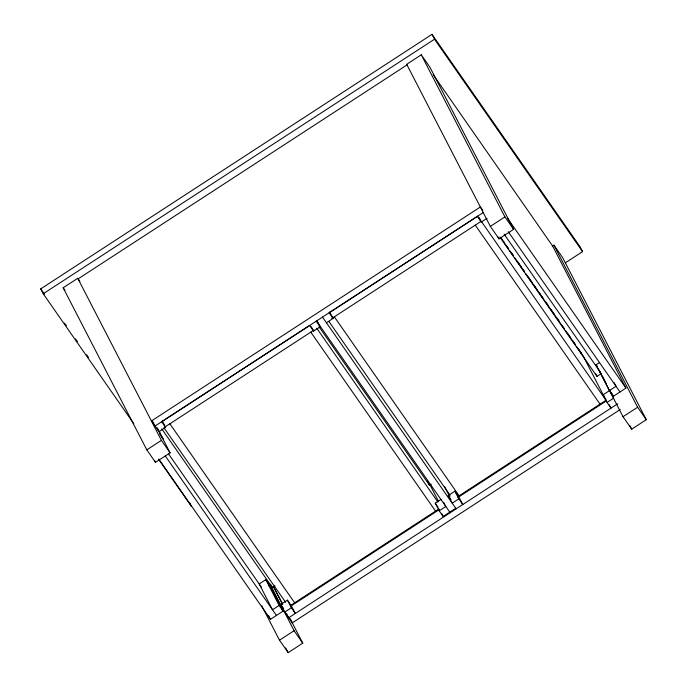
<?xml version="1.0" encoding="UTF-8"?>
<svg xmlns="http://www.w3.org/2000/svg" width="687" height="687" viewBox="0 0 687 687"><rect width="100%" height="100%" fill="white"/><g stroke="black" fill="none" stroke-linecap="round" stroke-linejoin="round"><path stroke-width="1.03" d="M133.776 423.656L43.221 293.753L40.713 288.883L431.986 34.35L580.06 246.762L582.567 251.631L565.478 262.752M43.221 293.753L434.502 39.219L431.986 34.35M157.297 428.044L170.093 452.836L155.502 462.325L146.812 449.865L63.161 287.784L77.751 278.287L79.924 281.404M421.277 54.823L406.687 64.312L490.346 226.392L499.028 238.853L513.618 229.364L429.959 67.283L421.277 54.823L504.928 216.903L513.618 229.364M78.146 278.853L407.082 64.879M483.141 212.601L155.03 426.034L152.574 421.268M162.141 421.432L309.614 325.501L313.564 331.143L320.194 326.832L317.342 321.293M329.313 312.679L477.68 216.165M164.751 427.142L314.208 329.923M331.778 318.485L481.235 221.266L606.003 400.263M482.781 210.359L480.411 206.959L151.475 420.942L158.98 431.702L165.61 427.391L162.278 420.933M326.437 322.77L333.066 318.459L329.734 312.001M477.336 216.371L481.286 222.038L487.092 218.26M146.812 449.865L161.402 440.376L77.751 278.287M490.346 226.392L504.928 216.903M552.228 246.264L553.945 245.139L562.636 257.608L646.287 419.688L631.705 429.177L623.015 416.717L598.901 370.001M265.817 579.639L259.179 583.95L272.507 609.781L279.145 605.462L265.817 579.639L269.759 585.307L283.096 611.129L270.489 619.322L158.783 459.071M433.196 74.685L552.623 246.006L625.951 388.086L613.354 396.287L609.403 390.62L596.076 364.797L599.39 362.642M268.806 585.925L270.429 584.869M161.763 428.886L272.37 587.557L274.963 585.874M318.94 326.634L429.547 485.305L431.273 484.189M499.835 236.989L596.994 376.373L601.305 373.573M455.747 508.277L443.149 516.478L439.199 510.81L435.249 503.159L441.054 499.389M609.403 390.62L616.041 386.309L614.135 382.616M620.284 409.478L292.241 622.877L284.744 612.117L280.794 604.466L287.424 600.146L291.374 605.814L295.324 613.465L291.374 607.797L287.424 600.146M458.83 498.865L452.192 503.185L448.242 495.533L454.88 491.214L458.822 496.881L462.772 504.533L458.83 498.865L454.88 491.214M607.05 402.445L603.1 394.793L609.73 390.482L613.68 398.134L607.05 402.445L610.992 408.112L609.24 404.712M290.378 605.582L438.976 508.912M457.559 496.83L606.363 400.032M291.03 606.037L439.319 509.565M458.195 497.294L606.484 400.822M439.199 510.81L445.829 506.499L443.639 502.249M284.744 612.117L291.374 607.797M617.63 403.801L288.695 617.776L286.496 613.525M290 618.437L302.761 643.161L288.171 652.65L279.489 640.19L294.079 630.7L269.965 583.976M623.015 416.717L637.605 407.228L553.945 245.139M434.502 39.219L582.567 251.631M507.495 218.148L625.951 388.086M637.605 407.228L646.287 419.688M508.277 231.717L619.983 391.968M596.076 364.797L597.201 366.411M504.146 234.19L600.696 372.697M500.789 237.53L504.464 242.803M506.302 245.431L508.741 248.943M511.806 253.331L513.636 255.959M517.311 261.223L521.588 267.363M522.816 269.124L524.645 271.751M528.32 277.016L532.597 283.164M533.825 284.916L537.492 290.18M539.329 292.808L543.606 298.957M545.444 301.584L548.501 305.973M550.948 309.485L554.615 314.749M556.453 317.377L559.51 321.765M561.957 325.277L564.405 328.79M567.462 333.178L570.519 337.557M572.967 341.07L575.414 344.582M578.471 348.97L581.528 353.358M500.548 237.462L502.377 240.098M503.605 241.85L508.5 248.866M509.72 250.626L513.387 255.89M514.615 257.642L524.396 271.683M525.624 273.435L564.156 328.712M565.375 330.464L575.165 344.505M576.384 346.265L583.117 355.918L605.032 398.374M603.1 394.793L604.792 397.223M478.272 217.015L480.642 220.415M475.267 225.147L600.034 404.145M334.337 316.827L459.114 495.816M329.116 312.791L333.066 318.459M328.979 321.585L450.088 495.31M448.242 495.533L451.067 499.578M322.486 317.111L456.142 508.844M316.518 320.992L450.174 512.725M316.252 321.164L320.194 326.832M316.759 328.257L437.868 501.982M435.249 503.159L438.074 507.204M310.79 332.139L435.567 511.137M169.869 423.81L294.646 602.808M161.66 421.724L165.61 427.391M163.901 427.7L285.62 602.301M63.161 287.784L64.896 290.275M280.794 604.466L283.611 608.51M159.667 434.072L163.059 438.933L159.247 431.556M279.145 605.462L283.096 611.129M161.402 440.376L170.093 452.836M294.079 630.7L302.761 643.161M168.607 454.021L261.438 587.187M165.335 456.031L276.457 615.44M40.713 288.883L44.38 294.148M64.569 323.113L66.407 325.75M75.587 338.914L77.425 341.551M86.596 354.715L88.434 357.343M158.869 459.646L191.295 506.164L189.621 502.918M629.73 425.365L631.705 429.177M611.447 392.595L613.354 396.287M602.413 376.132L606.303 383.681M595.655 373.771L596.994 376.373M498.041 236.946L499.028 238.853M478.908 217.427L481.286 222.038M444.429 486.344L449.839 496.838M429.366 483.665L438.615 501.587M427.305 480.96L429.547 485.305M441.835 513.928L443.149 516.478M311.185 326.531L313.564 331.143M273.907 587.248L282.683 604.259M273.34 586.415L282.589 604.345M290.927 620.327L292.241 622.877M271.03 584.946L272.37 587.557M285.715 647.884L288.171 652.65M268.523 615.509L270.489 619.322M261.773 605.865L279.489 640.19M157.074 428.01L158.98 431.702M154.515 460.419L155.502 462.325"/></g></svg>
